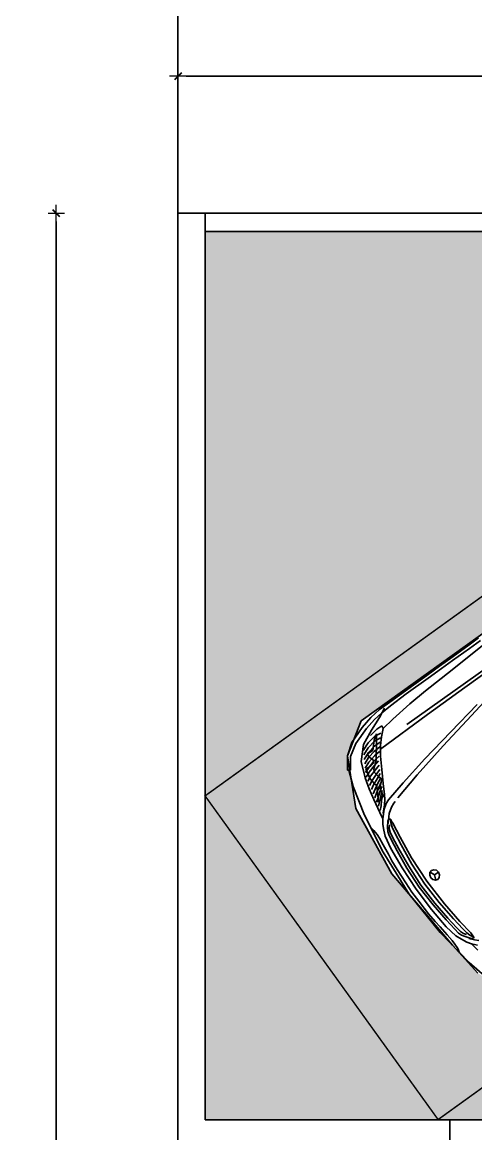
# Model space of a CAD drawing. Header units: millimetres. Extents: x 1904 to 2142, y -1319 to -1235.
# Drawn here: x 2103.32 to 2107.17, y -1251.96 to -1242.51 of the extents above; entities that cross this region are included whole.
import ezdxf

# ---------------------------------------------------------------- set-up
doc = ezdxf.new("R2010")
doc.units = ezdxf.units.MM
doc.header["$LTSCALE"] = 30
doc.layers.get('Defpoints').update_dxf_attribs({"linetype": 'CONTINUOUS'})
doc.layers.add('arquitetura', color=8, linetype='CONTINUOUS')
doc.layers.add('E-Pen-C', color=4, linetype='CONTINUOUS', lineweight=15)
doc.layers.add('E-Pen-G', color=3, linetype='CONTINUOUS', lineweight=30)
doc.styles.add('F2', font='ARIALN.TTF')
doc.dimstyles.new('DIMENSION-1', dxfattribs={"dimtxt": 0.145, "dimasz": 0.07, "dimexe": 1, "dimexo": 0, "dimgap": 0.12, "dimtad": 1, "dimzin": 7, "dimdsep": 46, "dimtxsty": 'F2', "dimblk1": 'TRACO', "dimblk2": 'TRACO', "dimsah": 1, "dimcen": 1, "dimse1": 1, "dimse2": 1, "dimclrd": 4, "dimclre": 256, "dimclrt": 4, "dimadec": 8, "dimazin": 0, "dimtfac": 1, "dimtix": 1, "dimtmove": 2, "dimatfit": 3, "dimldrblk": 'TRACO', "dimfxl": 1, "dimtolj": 1, "dimtzin": 0, "dimarcsym": 0})

# ---------------------------------------------------------------- blocks, each defined once
blk = doc.blocks.new('TRACO')
at = {"layer": 'E-Pen-C'}
for p, q in [((-1, 0), (1, 0)), ((0, 1), (0, -1))]:
    blk.add_line(p, q, dxfattribs=at)
at = {"layer": 'E-Pen-G'}
blk.add_line((-0.42, -0.42), (0.42, 0.42), dxfattribs=at)
blk = doc.blocks.new('*D143')
at = {"layer": 'arquitetura', "color": 4, "linetype": 'Continuous', "lineweight": -2}
blk.add_line((2136.5884, -1242.9736), (2104.7129, -1242.9736), dxfattribs=at)
at = {"layer": 'Defpoints', "color": 0, "linetype": 'Continuous'}
for p in [(2104.6429, -1242.9736), (2104.6429, -1244.1367), (2136.6584, -1244.1367)]:
    blk.add_point(p, dxfattribs=at)
at = {"layer": 'arquitetura', "color": 4, "linetype": 'Continuous', "lineweight": -2, "xscale": 0.07, "yscale": 0.07, "zscale": 0.07, "rotation": 180}
blk.add_blockref('TRACO', (2104.6429, -1242.9736), dxfattribs=at)
at = {"layer": 'arquitetura', "color": 4, "linetype": 'Continuous', "lineweight": -2, "xscale": 0.07, "yscale": 0.07, "zscale": 0.07}
blk.add_blockref('TRACO', (2136.6584, -1242.9736), dxfattribs=at)
at = {"layer": 'arquitetura', "color": 4, "linetype": 'Continuous', "insert": (2120.6506, -1242.7796), "char_height": 0.145, "attachment_point": 5, "style": 'F2'}
blk.add_mtext('\\A1;20.79', dxfattribs=at)
blk = doc.blocks.new('*D144')
at = {"layer": 'arquitetura', "color": 4, "linetype": 'Continuous', "lineweight": -2}
blk.add_line((2103.6096, -1244.2067), (2103.6096, -1310.3693), dxfattribs=at)
at = {"layer": 'Defpoints', "color": 0, "linetype": 'Continuous'}
for p in [(2104.6429, -1244.1367), (2103.6096, -1310.4393), (2104.6429, -1310.4393)]:
    blk.add_point(p, dxfattribs=at)
at = {"layer": 'arquitetura', "color": 4, "linetype": 'Continuous', "lineweight": -2, "xscale": 0.07, "yscale": 0.07, "zscale": 0.07}
for p, rotation in [((2103.6096, -1244.1367), 90), ((2103.6096, -1310.4393), 270)]:
    blk.add_blockref('TRACO', p, dxfattribs=dict(at, rotation=rotation))
at = {"layer": 'arquitetura', "color": 4, "linetype": 'Continuous', "insert": (2103.4156, -1277.288), "char_height": 0.145, "attachment_point": 5, "rotation": 90, "style": 'F2'}
blk.add_mtext('\\A1;43.05', dxfattribs=at)

msp = doc.modelspace()

# ---------------------------------------------------------------- hatches: boundary and pattern name
at = {"layer": 'arquitetura'}
h = msp.add_hatch(dxfattribs=at)
h.set_pattern_fill('AR-HBONE', color=256, scale=0.046205, angle=90, style=0)
h.set_pattern_definition([(135, (2510.08072, -5234.78578), (-0.261376402, 2e-16), [0.55446308, -0.184821027]), (225, (2509.95004, -5234.65509), (-0.261376402, 2e-16), [0.55446308, -0.184821027])])
h.paths.add_polyline_path([(2107.5137, -1250.8005), (2107.1913, -1250.5923), (2106.9757, -1250.3553), (2106.4598, -1249.7496), (2106.1545, -1249.1943), (2106.0826, -1248.7459), (2106.1992, -1248.4489), (2107.655, -1247.403), (2107.738, -1247.2516), (2107.7722, -1247.0256), (2107.9074, -1247.0099), (2107.9946, -1247.1456), (2109.918, -1245.8529), (2110.6675, -1245.1711), (2111.26, -1244.9838), (2111.5412, -1244.8356), (2111.846, -1245.1961), (2112.2713, -1245.5664), (2112.6136, -1246.2381), (2112.8872, -1246.6933), (2112.8481, -1247.0958), (2112.0918, -1247.9386), (2110.7565, -1248.7177), (2108.9559, -1250.1192), (2107.8204, -1250.7402), (2107.5553, -1250.7921)], flags=16)
h.paths.add_polyline_path([(2114.8084, -1250.8005), (2114.486, -1250.5923), (2114.2704, -1250.3553), (2113.7545, -1249.7496), (2113.4492, -1249.1943), (2113.3773, -1248.7459), (2113.4938, -1248.4489), (2114.9496, -1247.403), (2115.0327, -1247.2516), (2115.0668, -1247.0256), (2115.2021, -1247.0099), (2115.2893, -1247.1456), (2117.2127, -1245.8529), (2117.9622, -1245.1711), (2118.5547, -1244.9838), (2118.8359, -1244.8356), (2119.1407, -1245.1961), (2119.566, -1245.5664), (2119.9082, -1246.2381), (2120.1819, -1246.6933), (2120.1428, -1247.0958), (2119.3864, -1247.9386), (2118.0512, -1248.7177), (2116.2506, -1250.1192), (2115.1151, -1250.7402), (2114.85, -1250.7921)], flags=16)
h.paths.add_polyline_path([(2112.5546, -1251.8376), (2112.5546, -1251.3755), (2131.0367, -1251.3755), (2131.0367, -1244.3163), (2104.8739, -1244.2907), (2104.8739, -1251.8376)])

# ---------------------------------------------------------------- linework, layer by layer
for p, q in [((2104.6429, -1244.1367), (2104.6429, -1240.2863)), ((2130.4887, -1244.1367), (2104.8739, -1244.1367)), ((2104.8739, -1244.1367), (2104.8739, -1251.8376)), ((2130.4887, -1244.2907), (2104.8739, -1244.2907)), ((2106.9531, -1251.8376), (2106.9531, -1287.1055)), ((2132.0378, -1251.8376), (2106.9531, -1251.8376))]:
    msp.add_line(p, q, dxfattribs=at)
at = {"layer": 'arquitetura', "linetype": 'Continuous'}
for p, q in [((2104.6429, -1244.1367), (2104.6429, -1310.4393)), ((2104.6429, -1244.1367), (2104.8739, -1244.1367)), ((2104.6429, -1244.3677), (2104.6426, -1244.3677)), ((2106.9531, -1251.8376), (2104.8739, -1251.8376))]:
    msp.add_line(p, q, dxfattribs=at)
at = {"layer": 'arquitetura', "const_width": 0.0128}
msp.add_lwpolyline([(2104.8739, -1249.0865), (2106.8538, -1251.8362), (2113.7282, -1246.8864), (2111.7483, -1244.1367)], close=True, dxfattribs=at)
at = {"layer": 'arquitetura'}
for points in [[(2107.1913, -1250.5923), (2106.9757, -1250.3553), (2106.4598, -1249.7496), (2106.1545, -1249.1943), (2106.0826, -1248.7459), (2106.1992, -1248.4489), (2107.655, -1247.403)], [(2106.9732, -1248.0149), (2107.3015, -1247.7536)], [(2107.1982, -1247.7426), (2107.106, -1247.8109)], [(2107.121, -1247.8346), (2107.2133, -1247.7671)], [(2107.106, -1247.8109), (2106.9612, -1247.9155)], [(2106.9764, -1247.9376), (2107.121, -1247.8346)], [(2107.3886, -1247.9106), (2106.5873, -1248.4792)], [(2106.9612, -1247.9155), (2106.8664, -1247.9834)], [(2106.8816, -1248.0047), (2106.9764, -1247.9376)], [(2106.7454, -1248.1953), (2106.9732, -1248.0149)], [(2106.8664, -1247.9834), (2106.7567, -1248.0637)], [(2106.7681, -1248.0861), (2106.8816, -1248.0047)], [(2107.0806, -1248.1647), (2107.3203, -1247.9936)], [(2106.7567, -1248.0637), (2106.5767, -1248.1953)], [(2106.5822, -1248.2208), (2106.7681, -1248.0861)], [(2106.5767, -1248.1953), (2106.4437, -1248.2899)], [(2106.4486, -1248.3209), (2106.5822, -1248.2208)], [(2106.6135, -1248.3054), (2106.7454, -1248.1953)], [(2106.7636, -1248.3956), (2107.0806, -1248.1647)], [(2107.1369, -1248.4029), (2107.3566, -1248.1682)], [(2106.3992, -1248.3404), (2106.3551, -1248.4218)], [(2106.4437, -1248.2899), (2106.3559, -1248.3538)], [(2106.3724, -1248.3829), (2106.4486, -1248.3209)], [(2106.4698, -1248.4336), (2106.6135, -1248.3054)], [(2106.961, -1248.5411), (2107.1845, -1248.309)], [(2106.2827, -1248.4214), (2106.2093, -1248.5052)], [(2106.2455, -1248.5147), (2106.312, -1248.4389)], [(2106.3559, -1248.3538), (2106.2827, -1248.4214)], [(2106.3551, -1248.4218), (2106.2892, -1248.5282)], [(2106.312, -1248.4389), (2106.3724, -1248.3829)], [(2106.3654, -1248.6895), (2106.7636, -1248.3956)], [(2106.3876, -1248.5129), (2106.4698, -1248.4336)], [(2106.8975, -1248.6626), (2107.1369, -1248.4029)], [(2106.2093, -1248.5052), (2106.1207, -1248.6332)], [(2106.1546, -1248.6416), (2106.2455, -1248.5147)], [(2106.2892, -1248.5282), (2106.221, -1248.6512)], [(2106.2808, -1248.5738), (2106.3322, -1248.5192)], [(2106.3322, -1248.5192), (2106.3752, -1248.4915)], [(2106.3876, -1248.5129), (2106.3739, -1248.5844)], [(2106.3752, -1248.4915), (2106.3876, -1248.5129)], [(2106.2593, -1248.6355), (2106.3151, -1248.58)], [(2106.2608, -1248.6769), (2106.3144, -1248.6217)], [(2106.3112, -1248.6137), (2106.3, -1248.7004)], [(2106.3308, -1248.559), (2106.3112, -1248.6137)], [(2106.3144, -1248.6217), (2106.3636, -1248.5919)], [(2106.3151, -1248.58), (2106.3666, -1248.5525)], [(2106.3312, -1248.6352), (2106.3308, -1248.559)], [(2106.3739, -1248.5844), (2106.3649, -1248.6593)], [(2106.7422, -1248.7728), (2106.961, -1248.5411)], [(2106.1207, -1248.6332), (2106.0826, -1248.7459)], [(2106.1102, -1248.7524), (2106.1546, -1248.6416)], [(2106.221, -1248.6512), (2106.2009, -1248.7938)], [(2106.2184, -1248.7009), (2106.2593, -1248.6355)], [(2106.2223, -1248.7385), (2106.2608, -1248.6769)], [(2106.2262, -1248.776), (2106.2623, -1248.7184)], [(2106.3, -1248.7004), (2106.2552, -1248.7297)], [(2106.2623, -1248.7184), (2106.3137, -1248.6634)], [(2106.2638, -1248.7598), (2106.313, -1248.7052)], [(2106.3124, -1248.7469), (2106.3547, -1248.7103)], [(2106.313, -1248.7052), (2106.3577, -1248.6709)], [(2106.3137, -1248.6634), (2106.3607, -1248.6314)], [(2106.3266, -1248.7788), (2106.3312, -1248.6352)], [(2106.3649, -1248.6593), (2106.3649, -1248.7501)], [(2106.6768, -1248.9086), (2106.8975, -1248.6626)], [(2106.0826, -1248.7459), (2106.0848, -1248.868)], [(2106.1081, -1248.8678), (2106.1102, -1248.7524)], [(2106.2009, -1248.7938), (2106.2335, -1248.934)], [(2106.2301, -1248.8136), (2106.2638, -1248.7598)], [(2106.234, -1248.8511), (2106.2652, -1248.8012)], [(2106.2552, -1248.7297), (2106.2649, -1248.7549)], [(2106.2649, -1248.7549), (2106.3013, -1248.7789)], [(2106.2652, -1248.8012), (2106.3124, -1248.7469)], [(2106.2667, -1248.8426), (2106.3117, -1248.7886)], [(2106.3057, -1248.8072), (2106.2828, -1248.8306)], [(2106.3013, -1248.7789), (2106.3057, -1248.8072)], [(2106.3078, -1248.8618), (2106.3266, -1248.7788)], [(2106.311, -1248.8303), (2106.3487, -1248.7892)], [(2106.3117, -1248.7886), (2106.3517, -1248.7498)], [(2106.3649, -1248.7501), (2106.3743, -1248.8635)], [(2106.5568, -1248.9751), (2106.7422, -1248.7728)], [(2106.0848, -1248.868), (2106.1081, -1248.8678)], [(2106.1316, -1249.0055), (2106.0961, -1248.8672)], [(2106.2379, -1248.8887), (2106.2667, -1248.8426)], [(2106.2539, -1248.8511), (2106.2396, -1248.8599)], [(2106.2396, -1248.8599), (2106.2756, -1248.941)], [(2106.2418, -1248.9262), (2106.2682, -1248.8841)], [(2106.2828, -1248.8306), (2106.2539, -1248.8511)], [(2106.2682, -1248.8841), (2106.311, -1248.8303)], [(2106.2808, -1248.9201), (2106.3189, -1248.8671)], [(2106.2934, -1248.9561), (2106.3268, -1248.9039)], [(2106.3124, -1248.8877), (2106.3078, -1248.8618)], [(2106.3514, -1248.9251), (2106.3124, -1248.8877)], [(2106.3189, -1248.8671), (2106.353, -1248.8253)], [(2106.3268, -1248.9039), (2106.3573, -1248.8614)], [(2106.3347, -1248.9406), (2106.3616, -1248.8975)], [(2106.3743, -1248.8635), (2106.387, -1248.9805)], [(2106.5129, -1249.1022), (2106.6768, -1248.9086)], [(2106.2286, -1249.2494), (2106.1316, -1249.0055)], [(2106.2335, -1248.934), (2106.269, -1249.0259)], [(2106.2568, -1248.9617), (2106.2808, -1248.9201)], [(2106.2718, -1248.9971), (2106.2934, -1248.9561)], [(2106.2756, -1248.941), (2106.315, -1248.9858)], [(2106.2868, -1249.0325), (2106.306, -1248.9921)], [(2106.306, -1248.9921), (2106.3347, -1248.9406)], [(2106.315, -1248.9858), (2106.3336, -1248.9996)], [(2106.3186, -1249.0282), (2106.3425, -1248.9774)], [(2106.3336, -1248.9996), (2106.3464, -1249.1404)], [(2106.3425, -1248.9774), (2106.3659, -1248.9335)], [(2106.3504, -1249.0142), (2106.3702, -1248.9696)], [(2106.3753, -1248.9442), (2106.3514, -1248.9251)], [(2106.3575, -1249.0188), (2106.3753, -1248.9442)], [(2106.3583, -1249.051), (2106.3745, -1249.0057)], [(2106.387, -1248.9805), (2106.3979, -1249.0753)], [(2106.4335, -1249.1193), (2106.5568, -1248.9751)], [(2106.269, -1249.0259), (2106.308, -1249.1158)], [(2106.3018, -1249.0679), (2106.3186, -1249.0282)], [(2106.3168, -1249.1034), (2106.3313, -1249.0642)], [(2106.3313, -1249.0642), (2106.3504, -1249.0142)], [(2106.3317, -1249.1388), (2106.3439, -1249.1002)], [(2106.3439, -1249.1002), (2106.3583, -1249.051)], [(2106.3464, -1249.1404), (2106.3905, -1249.0908)], [(2106.3565, -1249.1363), (2106.3662, -1249.0877)], [(2106.3905, -1249.0908), (2106.3575, -1249.0188)], [(2106.3662, -1249.0877), (2106.3788, -1249.0418)], [(2106.374, -1249.1245), (2106.3831, -1249.0778)], [(2106.3979, -1249.0753), (2106.4004, -1249.114)], [(2106.308, -1249.1158), (2106.3589, -1249.2278)], [(2106.3467, -1249.1742), (2106.3565, -1249.1363)], [(2106.3617, -1249.2096), (2106.3691, -1249.1723)], [(2106.3691, -1249.1723), (2106.374, -1249.1245)], [(2106.3977, -1249.1632), (2106.3866, -1249.2341)], [(2106.3963, -1249.1998), (2106.4133, -1249.1502)], [(2106.4004, -1249.114), (2106.3977, -1249.1632)], [(2106.4133, -1249.1502), (2106.4335, -1249.1193)], [(2106.4393, -1249.2359), (2106.457, -1249.1821)], [(2106.457, -1249.1821), (2106.4774, -1249.1485)], [(2106.4774, -1249.1485), (2106.4879, -1249.1344)], [(2106.3875, -1249.5656), (2106.2286, -1249.2494)], [(2106.3589, -1249.2278), (2106.3842, -1249.2827)], [(2106.3842, -1249.2827), (2106.3835, -1249.3295)], [(2106.3842, -1249.2827), (2106.3963, -1249.1998)], [(2106.4405, -1249.2775), (2106.4266, -1249.2994)], [(2106.4287, -1249.3211), (2106.4393, -1249.2359)], [(2106.4702, -1249.3189), (2106.4405, -1249.2775)], [(2106.4559, -1249.2877), (2106.4526, -1249.3134)], [(2106.2801, -1249.3532), (2106.3078, -1249.3792)], [(2106.3078, -1249.3792), (2106.335, -1249.4138)], [(2106.3835, -1249.3295), (2106.3921, -1249.3773)], [(2106.3921, -1249.3773), (2106.4044, -1249.4292)], [(2106.4266, -1249.2994), (2106.4249, -1249.3543)], [(2106.4249, -1249.3543), (2106.4271, -1249.3883)], [(2106.4422, -1249.3335), (2106.4391, -1249.3636)], [(2106.4391, -1249.3636), (2106.4473, -1249.396)], [(2106.4526, -1249.3134), (2106.4627, -1249.3508)], [(2106.4627, -1249.3508), (2106.4859, -1249.4006)], [(2106.5304, -1249.4384), (2106.4702, -1249.3189)], [(2106.335, -1249.4138), (2106.3563, -1249.4466)], [(2106.3563, -1249.4466), (2106.3881, -1249.5023)], [(2106.4044, -1249.4292), (2106.4508, -1249.5323)], [(2106.4271, -1249.3883), (2106.4341, -1249.4156)], [(2106.4341, -1249.4156), (2106.4545, -1249.4574)], [(2106.4473, -1249.396), (2106.4692, -1249.4418)], [(2106.4545, -1249.4574), (2106.5051, -1249.5521)], [(2106.4692, -1249.4418), (2106.5198, -1249.5365)], [(2106.4859, -1249.4006), (2106.5404, -1249.5035)], [(2106.629, -1249.612), (2106.5304, -1249.4384)], [(2106.609, -1249.9208), (2106.3875, -1249.5656)], [(2106.3881, -1249.5023), (2106.432, -1249.5815)], [(2106.4508, -1249.5323), (2106.5475, -1249.6988)], [(2106.5051, -1249.5521), (2106.5891, -1249.6992)], [(2106.5198, -1249.5365), (2106.6038, -1249.6836)], [(2106.5404, -1249.5035), (2106.6317, -1249.6657)], [(2106.432, -1249.5815), (2106.4612, -1249.6369)], [(2106.4612, -1249.6369), (2106.5054, -1249.7108)], [(2106.759, -1249.811), (2106.629, -1249.612)], [(2106.6317, -1249.6657), (2106.7403, -1249.8354)], [(2106.5054, -1249.7108), (2106.5788, -1249.8257)], [(2106.5475, -1249.6988), (2106.667, -1249.8796)], [(2106.5891, -1249.6992), (2106.6937, -1249.8607)], [(2106.6038, -1249.6836), (2106.7084, -1249.845)], [(2106.7846, -1249.7375), (2106.7823, -1249.7595)], [(2106.7823, -1249.7595), (2106.7913, -1249.7817)], [(2106.7977, -1249.7205), (2106.7846, -1249.7375)], [(2106.8244, -1249.7581), (2106.7861, -1249.7346)], [(2106.8181, -1249.7138), (2106.7977, -1249.7205)], [(2106.8396, -1249.7188), (2106.8181, -1249.7138)], [(2106.8244, -1249.7581), (2106.8576, -1249.7346)], [(2106.834, -1249.8021), (2106.8244, -1249.7581)], [(2106.8576, -1249.7346), (2106.8396, -1249.7188)], [(2106.8666, -1249.7568), (2106.8576, -1249.7346)], [(2106.8642, -1249.7787), (2106.8666, -1249.7568)], [(2106.5788, -1249.8257), (2106.6313, -1249.9049)], [(2106.7084, -1249.845), (2106.8263, -1249.9971)], [(2106.7403, -1249.8354), (2106.8639, -1249.993)], [(2106.9074, -1250.0043), (2106.759, -1249.811)], [(2106.7913, -1249.7817), (2106.8093, -1249.7975)], [(2106.8093, -1249.7975), (2106.8307, -1249.8025)], [(2106.8307, -1249.8025), (2106.8511, -1249.7958)], [(2106.8511, -1249.7958), (2106.8642, -1249.7787)], [(2106.609, -1249.9208), (2106.8711, -1250.2471)], [(2106.6887, -1249.9806), (2106.6313, -1249.9049)], [(2106.667, -1249.8796), (2106.7982, -1250.0521)], [(2106.6937, -1249.8607), (2106.8115, -1250.0127)], [(2106.773, -1250.0879), (2106.6887, -1249.9806)], [(2106.8115, -1250.0127), (2106.9226, -1250.1406)], [(2106.8263, -1249.9971), (2106.9373, -1250.125)], [(2106.8639, -1249.993), (2106.9858, -1250.1312)], [(2107.0388, -1250.155), (2106.9074, -1250.0043)], [(2106.8281, -1250.154), (2106.773, -1250.0879)], [(2106.7982, -1250.0521), (2106.9234, -1250.1984)], [(2106.9373, -1250.125), (2107.0101, -1250.2041)], [(2106.9858, -1250.1312), (2107.0644, -1250.2159)], [(2106.8707, -1250.1999), (2106.8281, -1250.154)], [(2106.931, -1250.2675), (2106.8707, -1250.1999)], [(2106.9226, -1250.1406), (2106.9953, -1250.2197)], [(2106.9234, -1250.1984), (2107.0053, -1250.2763)], [(2106.9953, -1250.2197), (2107.028, -1250.2527)], [(2107.0101, -1250.2041), (2107.0448, -1250.2388)], [(2107.1312, -1250.2506), (2107.0388, -1250.155)], [(2107.0644, -1250.2159), (2107.0975, -1250.2497)], [(2106.8711, -1250.2471), (2107.117, -1250.5016)], [(2106.9731, -1250.3159), (2106.931, -1250.2675)], [(2106.997, -1250.3469), (2106.9731, -1250.3159)], [(2107.0053, -1250.2763), (2107.0529, -1250.3049)], [(2107.028, -1250.2527), (2107.0514, -1250.2684)], [(2107.0448, -1250.2388), (2107.0703, -1250.2566)], [(2107.0514, -1250.2684), (2107.0828, -1250.2816)], [(2107.0529, -1250.3049), (2107.0977, -1250.3288)], [(2107.0703, -1250.2566), (2107.0954, -1250.2651)], [(2107.0828, -1250.2816), (2107.1352, -1250.2982)], [(2107.0975, -1250.2497), (2107.1243, -1250.2709)], [(2107.1138, -1250.2982), (2107.1639, -1250.3093)], [(2107.1243, -1250.2709), (2107.1522, -1250.2851)], [(2107.1605, -1250.2923), (2107.1312, -1250.2506)], [(2107.1352, -1250.2982), (2107.1605, -1250.2923)], [(2107.1639, -1250.3093), (2107.1992, -1250.3158)], [(2107.0207, -1250.3839), (2106.997, -1250.3469)], [(2107.036, -1250.4187), (2107.0207, -1250.3839)], [(2107.0977, -1250.3288), (2107.137, -1250.3437)], [(2107.137, -1250.3437), (2107.1873, -1250.3539)], [(2107.137, -1250.3437), (2107.1909, -1250.3969)], [(2107.117, -1250.5016), (2107.3152, -1250.6737)]]:
    msp.add_lwpolyline(points, dxfattribs=at)

# ---------------------------------------------------------------- dimensions: what is measured, and where the dimension line sits
at = {"layer": 'arquitetura', "linetype": 'Continuous'}
for base, p1, p2, angle, text, picture, middle in [((2104.6429, -1242.9736), (2136.6584, -1244.1367), (2104.6429, -1244.1367), 180, '20.79', '*D143', (2120.6506, -1242.7796)), ((2103.6096, -1310.4393), (2104.6429, -1244.1367), (2104.6429, -1310.4393), 90, '43.05', '*D144', (2103.4156, -1277.288))]:
    dim = msp.add_linear_dim(base=base, p1=p1, p2=p2, angle=angle, text=text, dimstyle='DIMENSION-1', override={"dimadec": 0, "dimfxl": 0.04}, dxfattribs=at)
    dim.commit()
    dim.dimension.update_dxf_attribs({"geometry": picture, "text_midpoint": middle})

doc.saveas('drawing.dxf')
